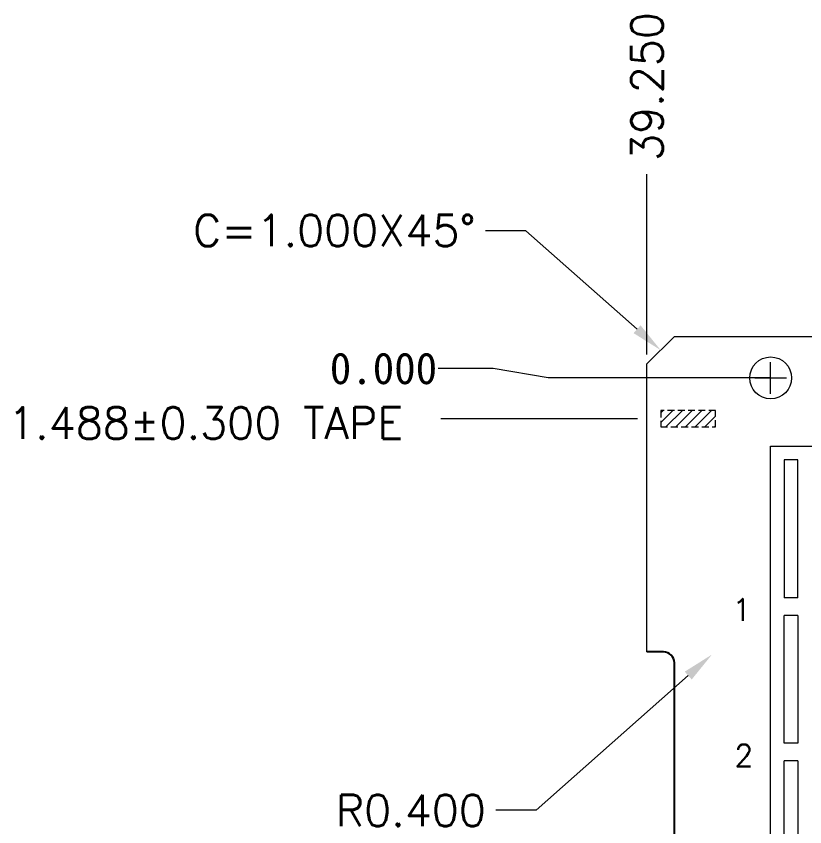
# Model space of a CAD drawing. Header units: millimetres. Extents: x 4859 to 4983, y 1620 to 1771.
# Drawn here: x 4859.81 to 4888.55, y 1741.75 to 1771.3 of the extents above; entities that cross this region are included whole.
import ezdxf

# ---------------------------------------------------------------- set-up
doc = ezdxf.new("R2010")
doc.units = ezdxf.units.MM
doc.linetypes.add('HIDDEN', pattern=[0.375, 0.25, -0.125])
doc.layers.add('1', color=7, linetype='Continuous')
doc.layers.add('PKG', color=2, linetype='Continuous')
doc.layers.add('标注线', color=3, linetype='Continuous', lineweight=18)
doc.styles.add('SIMPLEX', font='SIMPLEX')
doc.styles.get("Standard").update_dxf_attribs({"font": 'SimSun.ttf'})
doc.dimstyles.new('ISO-25', dxfattribs={"dimtxt": 0.1, "dimasz": 0.08, "dimexe": 0.015, "dimexo": 0.015, "dimgap": 0.02, "dimtad": 0, "dimzin": 1, "dimdsep": 46, "dimtxsty": 'Standard', "dimcen": 0.1, "dimadec": 0, "dimazin": 0, "dimtfac": 1, "dimtmove": 0, "dimatfit": 3, "dimfxl": 1, "dimarcsym": 0})

# ---------------------------------------------------------------- blocks, each defined once
blk = doc.blocks.new('*D14')
at = {"layer": 'Defpoints', "color": 0, "transparency": 16777216}
for p in [(4875.191, 1758.451), (4887.303, 1758.111), (4887.303, 1758.111)]:
    blk.add_point(p, dxfattribs=at)
at = {"layer": '标注线', "color": 0, "lineweight": 5, "transparency": 16777216}
for p, q in [((4877.191, 1758.451), (4875.191, 1758.451)), ((4879.191, 1758.111), (4877.191, 1758.451)), ((4887.288, 1758.111), (4879.191, 1758.111))]:
    blk.add_line(p, q, dxfattribs=at)
at = {"layer": '标注线', "color": 0, "lineweight": 5, "transparency": 16777216, "insert": (4873.195, 1758.451), "char_height": 1.15, "attachment_point": 5}
blk.add_mtext('0.000', dxfattribs=at)

msp = doc.modelspace()

# ---------------------------------------------------------------- hatches: boundary and pattern name
at = {"layer": 'PKG', "lineweight": 5}
h = msp.add_hatch(dxfattribs=at)
h.set_pattern_fill('ANSI31', color=256, scale=2, style=0)
h.set_pattern_definition([(45, (4922.04566, 1758.11085), (-0.1767767, 0.1767767), [])])
h.paths.add_polyline_path([(4883.2957, 1756.9229), (4883.2957, 1756.3229), (4885.2957, 1756.3229), (4885.2957, 1756.9229)])
h.paths.add_polyline_path([(4883.2957, 1684.3229), (4883.2957, 1684.9229), (4885.2957, 1684.9229), (4885.2957, 1684.3229)])

# ---------------------------------------------------------------- linework, layer by layer
at = {"lineweight": 5}
for p, q in [((4888.2957, 1750.0979), (4887.7957, 1750.0979)), ((4888.2957, 1749.4479), (4887.7957, 1749.4479)), ((4888.2957, 1744.7979), (4887.7957, 1744.7979)), ((4888.2957, 1744.1479), (4887.7957, 1744.1479))]:
    msp.add_line(p, q, dxfattribs=at)
for p, q in [((4883.3957, 1748.1229), (4882.7957, 1748.1229)), ((4883.7957, 1728.5229), (4883.7957, 1747.7229))]:
    msp.add_line(p, q)
for points in [[(4888.2957, 1750.0979), (4888.2957, 1755.1229), (4887.7957, 1755.1229), (4887.7957, 1750.0979)], [(4887.7957, 1744.7979), (4887.7957, 1749.4479)], [(4888.2957, 1749.4479), (4888.2957, 1744.7979)], [(4887.7957, 1739.4979), (4887.7957, 1744.1479)], [(4888.2957, 1744.1479), (4888.2957, 1739.4979)]]:
    msp.add_lwpolyline(points, dxfattribs=at)
msp.add_arc((4883.3957, 1747.7229), 0.4, 360, 90)
at = {"layer": '1', "lineweight": 5}
for p, q in [((4882.7957, 1758.6229), (4883.7957, 1759.6229)), ((4883.7957, 1759.6229), (4959.2957, 1759.6229)), ((4882.7957, 1748.1229), (4882.7957, 1758.6229))]:
    msp.add_line(p, q, dxfattribs=at)
msp.add_circle((4887.3027, 1758.1109), 0.762, dxfattribs=at)
at = {"layer": 'PKG', "lineweight": 5}
for p, q in [((4887.3027, 1757.5359), (4887.3027, 1758.6859)), ((4886.7277, 1758.1109), (4887.8777, 1758.1109))]:
    msp.add_line(p, q, dxfattribs=at)
at = {"layer": 'PKG', "linetype": 'HIDDEN', "lineweight": 5}
msp.add_lwpolyline([(4883.2957, 1756.9229), (4883.2957, 1756.3229), (4885.2957, 1756.3229), (4885.2957, 1756.9229)], close=True, dxfattribs=at)
at = {"layer": 'PKG', "color": 1, "lineweight": 5}
msp.add_lwpolyline([(4959.2957, 1685.6229), (4887.2957, 1685.6229), (4887.2957, 1755.6229), (4959.2957, 1755.6229)], dxfattribs=at)
at = {"layer": '标注线', "lineweight": 5}
for p, q in [((4882.7957, 1758.9679), (4882.7957, 1765.5403)), ((4878.3823, 1763.4748), (4876.9135, 1763.4748)), ((4882.4348, 1759.8854), (4878.3823, 1763.4748)), ((4882.4507, 1756.6229), (4875.2886, 1756.6229)), ((4884.2992, 1747.2605), (4878.7565, 1742.3512)), ((4878.7565, 1742.3512), (4877.2877, 1742.3512))]:
    msp.add_line(p, q, dxfattribs=at)
for points in [[(4882.3077, 1759.7419), (4883.2957, 1759.1229), (4882.5619, 1760.0288)], [(4884.1721, 1747.404), (4885.16, 1748.0231), (4884.4262, 1747.1171)]]:
    msp.add_solid(points, dxfattribs=at)

# ---------------------------------------------------------------- texts
at = {"layer": 'PKG', "color": 1, "lineweight": 5, "char_height": 0.8, "attachment_point": 5}
for s, insert in [('{\\Fsimplex|c134;1}', (4886.249, 1749.659, -0.0086)), ('{\\Fsimplex|c134;2}', (4886.3243, 1744.3449, -0.0086))]:
    msp.add_mtext(s, dxfattribs=dict(at, insert=insert))
at = {"layer": '标注线', "lineweight": 5, "insert": (4882.7957, 1768.7329), "char_height": 1.15, "attachment_point": 5, "rotation": 90, "style": 'SIMPLEX'}
msp.add_mtext('\\A1;39.250', dxfattribs=at)
at = {"layer": '标注线', "lineweight": 5, "char_height": 1.15, "style": 'SIMPLEX'}
for s, insert, width, attachment_point in [('C=1.000X45°', (4876.5545, 1764.0587), 17.572, 3), ('\\A1;R0.400', (4876.9287, 1741.7673), 0.785008, 9)]:
    msp.add_mtext(s, dxfattribs=dict(at, insert=insert, width=width, attachment_point=attachment_point))
at = {"layer": '标注线', "lineweight": 5, "insert": (4866.7142, 1756.4641), "char_height": 1.15, "attachment_point": 5, "style": 'SIMPLEX'}
msp.add_mtext('1.488±0.300 TAPE', dxfattribs=at)

# ---------------------------------------------------------------- dimensions: what is measured, and where the dimension line sits
at = {"layer": '标注线', "lineweight": 5}
dim = msp.add_ordinate_dim(feature_location=(4887.3026647143, 1758.1108502634, -0.0290980461), offset=(-12.1118135709, 0.3403265931), dtype=0, origin=(4887.3026647143, 1758.1108502634, -0.0290980461), dimstyle='ISO-25', override={"dimtxt": 1.15, "dimasz": 1, "dimdec": 3, "dimfxl": 0.0072, "dimlwe": 5, "dimarcsym": 2}, dxfattribs=at)
dim.commit()
dim.dimension.update_dxf_attribs({"geometry": '*D14', "text_midpoint": (4873.1952924842, 1758.4511768566, -0.0290980461)})

doc.saveas('drawing.dxf')
